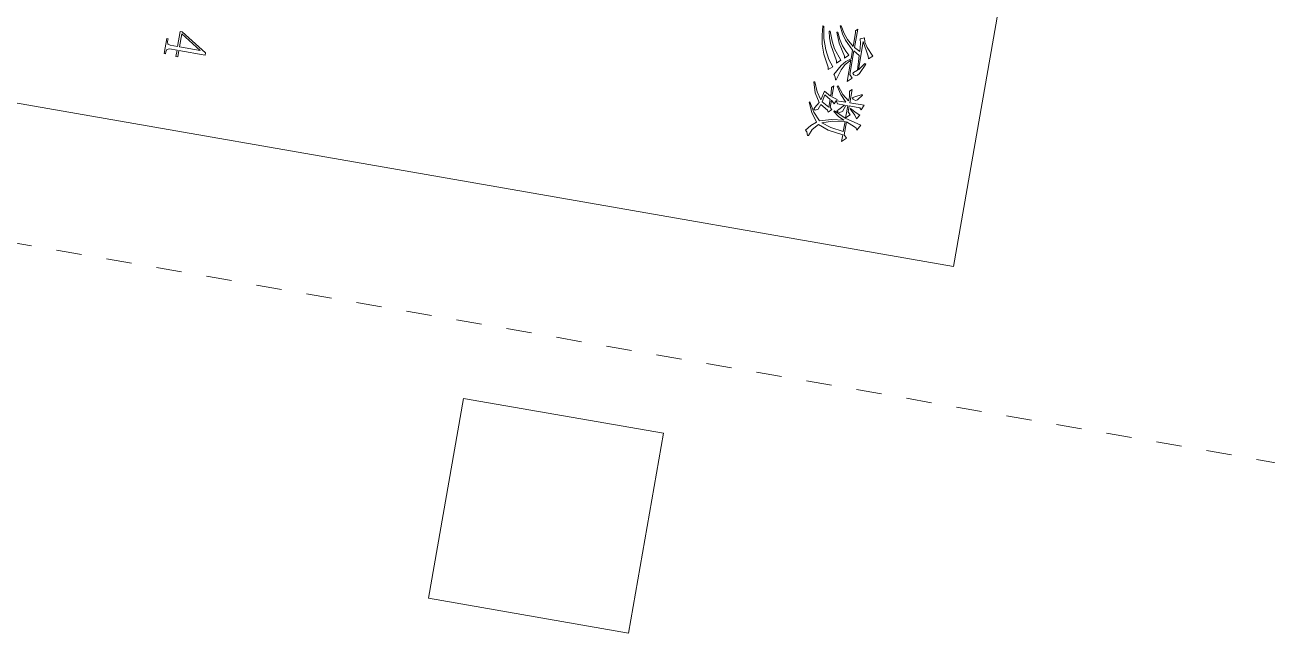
# Model space of a CAD drawing. Extents: x 274235 to 276654, y 142848 to 144425.
# Drawn here: x 276301.075 to 276305.971, y 143167.629 to 143170.027 of the extents above; entities that cross this region are included whole.
import ezdxf

# ---------------------------------------------------------------- set-up
doc = ezdxf.new("R2010")
doc.units = 0
doc.header["$LTSCALE"] = 1.5
doc.linetypes.add('ACM-G-HIDDEN2', pattern=[4.7625, 3.175, -1.5875])
doc.layers.get('0').update_dxf_attribs({"linetype": 'CONTINUOUS', "lineweight": 0})
for name, color, linetype, lineweight in [('_ACM-A-DETL', 7, 'CONTINUOUS', 5), ('_ACM-A-SITE-PAKG', 1, 'CONTINUOUS', 5), ('_ACM-S-STRU-CLOS', 5, 'CONTINUOUS', 5)]:
    doc.layers.add(name, color=color, linetype=linetype, lineweight=lineweight)

# ---------------------------------------------------------------- blocks, each defined once
blk = doc.blocks.new('acm_Parking_Truck - Midium Truck 中型货车-V407-B1_Working')
at = {"layer": '_ACM-A-SITE-PAKG'}
for p, q in [((-1244.9, 9000), (1245.1, 9000)), ((1245.1, 9000), (1245.1, 2287.2)), ((433, 8497), (485.4, 8526)), ((482.7, 8543.7), (453.2, 8516.2)), ((496.5, 8528.8), (482.7, 8543.7)), ((485.4, 8526), (496.5, 8528.8)), ((518.5, 8521.8), (516.7, 8518.2)), ((516.7, 8518.2), (545.2, 8497.9)), ((559, 8504.4), (518.5, 8521.8)), ((641.8, 8530.8), (639, 8529)), ((639, 8529), (652.8, 8501.3)), ((662.9, 8514.2), (641.8, 8530.8)), ((679.5, 8543.7), (680.4, 8485.6)), ((699.7, 8534.5), (679.5, 8543.7)), ((692.4, 8528), (699.7, 8534.5)), ((692.4, 8485.6), (692.4, 8528)), ((720.9, 8533.6), (714.4, 8517)), ((737.4, 8522.5), (720.9, 8533.6)), ((724.5, 8513.3), (737.4, 8522.5)), ((759.5, 8543.7), (742.3, 8478.1)), ((755.8, 8485.6), (769.6, 8520.6)), ((780.6, 8531.7), (759.5, 8543.7)), ((769.6, 8520.6), (774.2, 8527.5)), ((774.2, 8527.5), (780.6, 8531.7)), ((433.7, 8503.7), (417.4, 8499)), ((417.4, 8499), (423.8, 8482.3)), ((423.8, 8482.3), (442.2, 8486.9)), ((545.2, 8497.9), (433, 8497)), ((453.2, 8516.2), (433.7, 8503.7)), ((442.2, 8486.9), (473.5, 8489.6)), ((473.5, 8489.6), (461.5, 8466.8)), ((475.3, 8466.8), (490, 8490.6)), ((490, 8490.6), (548, 8494.2)), ((548, 8494.2), (559.9, 8480.4)), ((567.3, 8497), (559, 8504.4)), ((559.9, 8480.4), (563.6, 8477.7)), ((563.6, 8477.7), (568.2, 8482.7)), ((570, 8489.6), (567.3, 8497)), ((568.2, 8482.7), (570, 8489.6)), ((582, 8478.8), (570, 8466.8)), ((598.5, 8461.3), (582, 8478.8)), ((680.4, 8485.6), (626.1, 8485.6)), ((626.1, 8485.6), (634.4, 8477.4)), ((634.4, 8477.4), (656.5, 8480.1)), ((673, 8480.1), (651.4, 8453.7)), ((652.8, 8501.3), (658.3, 8492.1)), ((653.7, 8445), (680.4, 8470.1)), ((656.5, 8480.1), (673, 8480.1)), ((658.3, 8492.1), (663.4, 8496.7)), ((666.6, 8505.9), (662.9, 8514.2)), ((663.4, 8496.7), (666.6, 8505.9)), ((680.4, 8470.1), (680.4, 8432.7)), ((715.3, 8485.6), (692.4, 8485.6)), ((692.4, 8471.9), (692.4, 8480.1)), ((692.4, 8480.1), (741.1, 8480.1)), ((718.6, 8463.2), (692.4, 8471.9)), ((714.4, 8517), (700.6, 8493)), ((700.6, 8493), (703.4, 8491.2)), ((703.4, 8491.2), (724.5, 8513.3)), ((725.5, 8495.8), (715.3, 8485.6)), ((742.3, 8478.1), (721.8, 8431.7)), ((741.1, 8480.1), (725.5, 8495.8)), ((740, 8451.7), (751.2, 8474.9)), ((751.2, 8474.9), (756.3, 8425.5)), ((754.9, 8480.1), (795.4, 8480.1)), ((762.7, 8431.1), (754.9, 8480.1)), ((808.2, 8485.6), (755.8, 8485.6)), ((795.4, 8480.1), (788.9, 8428.8)), ((800.4, 8421), (809.2, 8480.1)), ((819.3, 8496.7), (808.2, 8485.6)), ((809.2, 8480.1), (835.8, 8480.1)), ((835.8, 8480.1), (819.3, 8496.7)), ((461.5, 8466.8), (388.9, 8466.8)), ((388.9, 8466.8), (396.2, 8459.4)), ((396.2, 8459.4), (404.5, 8461.3)), ((404.5, 8461.3), (458.8, 8461.3)), ((434.8, 8434.1), (414.8, 8417.9)), ((417.1, 8411.4), (439.4, 8426.3)), ((458.8, 8461.3), (434.8, 8434.1)), ((439.4, 8426.3), (473.5, 8461.3)), ((455.8, 8404), (502, 8433.4)), ((481.9, 8435), (463.8, 8419.3)), ((473.5, 8461.3), (508.4, 8461.3)), ((570, 8466.8), (475.3, 8466.8)), ((520.4, 8422.7), (480.8, 8389.8)), ((494.6, 8450.2), (481.9, 8435)), ((509.3, 8435.2), (494.6, 8450.2)), ((502, 8433.4), (509.3, 8435.2)), ((508.4, 8461.3), (522.3, 8442.5)), ((534.6, 8442.4), (513, 8461.3)), ((513, 8461.3), (598.5, 8461.3)), ((535.1, 8407.6), (520.4, 8422.7)), ((522.3, 8442.5), (540.1, 8426.8)), ((557.2, 8430), (534.6, 8442.4)), ((540.1, 8426.8), (581.1, 8404.3)), ((599.5, 8418.1), (557.2, 8430)), ((651.4, 8453.7), (621.5, 8429.1)), ((621.5, 8429.1), (623.4, 8426.3)), ((623.4, 8426.3), (653.7, 8445)), ((675.8, 8434.5), (668.4, 8412.6)), ((680.4, 8432.7), (675.8, 8434.5)), ((681.3, 8431.8), (692.4, 8439.1)), ((694.2, 8426.3), (681.3, 8431.8)), ((682.2, 8412.6), (694.2, 8426.3)), ((692.4, 8439.1), (692.4, 8467.4)), ((692.4, 8467.4), (713.5, 8448.2)), ((717.2, 8420.9), (710.8, 8412.6)), ((713.5, 8448.2), (719.9, 8441.8)), ((731, 8409), (717.2, 8420.9)), ((723.6, 8452.7), (718.6, 8463.2)), ((719.9, 8441.8), (722.7, 8445.9)), ((721.8, 8431.7), (724.5, 8429.9)), ((722.7, 8445.9), (723.6, 8452.7)), ((724.5, 8429.9), (740, 8451.7)), ((756.3, 8425.5), (769.6, 8380.3)), ((777, 8390.9), (762.7, 8431.1)), ((788.9, 8428.8), (777, 8390.9)), ((785.2, 8379.3), (800.4, 8421)), ((414.8, 8417.9), (386.1, 8399.7)), ((386.1, 8399.7), (387, 8396)), ((387, 8396), (417.1, 8411.4)), ((440.9, 8404.3), (413.7, 8391.1)), ((413.7, 8391.1), (414.6, 8387.4)), ((414.6, 8387.4), (455.8, 8404)), ((452.8, 8375.3), (414.6, 8361.7)), ((440.6, 8363.7), (467.3, 8373.7)), ((463.8, 8419.3), (440.9, 8404.3)), ((480.8, 8389.8), (452.8, 8375.3)), ((467.3, 8373.7), (525, 8405.8)), ((525.8, 8375.3), (490.5, 8356.6)), ((508.1, 8352.8), (556.2, 8378.2)), ((525, 8405.8), (535.1, 8407.6)), ((551.6, 8395.7), (525.8, 8375.3)), ((565.4, 8380), (551.6, 8395.7)), ((556.2, 8378.2), (565.4, 8380)), ((581.1, 8404.3), (588.4, 8411.2)), ((588.4, 8411.2), (599.5, 8415.3)), ((599.5, 8415.3), (599.5, 8418.1)), ((668.4, 8412.6), (624.3, 8412.6)), ((624.3, 8412.6), (632.6, 8404.4)), ((632.6, 8404.4), (654.6, 8407.1)), ((666.6, 8407.1), (651.9, 8380.5)), ((651.9, 8380.5), (687.8, 8371.3)), ((654.6, 8407.1), (666.6, 8407.1)), ((687.8, 8371.3), (659.2, 8351.3)), ((665.7, 8384.1), (679.5, 8407.1)), ((694.2, 8377.7), (665.7, 8384.1)), ((679.5, 8407.1), (710.8, 8407.1)), ((710.8, 8412.6), (682.2, 8412.6)), ((710.8, 8407.1), (694.2, 8377.7)), ((706.2, 8374.9), (722.7, 8404.4)), ((725.9, 8367.1), (706.2, 8374.9)), ((722.7, 8404.4), (731, 8409)), ((769.6, 8380.3), (740.4, 8352.1)), ((808.2, 8358.5), (785.2, 8379.3)), ((447.6, 8341.7), (399, 8333.1)), ((399, 8333.1), (399, 8329.4)), ((399, 8329.4), (436.1, 8332.8)), ((414.6, 8361.7), (415.5, 8357.9)), ((415.5, 8357.9), (440.6, 8363.7)), ((436.1, 8332.8), (470.2, 8339.1)), ((490.5, 8356.6), (447.6, 8341.7)), ((470.2, 8339.1), (508.1, 8352.8)), ((659.2, 8351.3), (621.5, 8335.4)), ((621.5, 8335.4), (622.5, 8332.6)), ((622.5, 8332.6), (663.6, 8345.3)), ((663.6, 8345.3), (698.8, 8366.7)), ((698.8, 8366.7), (721.8, 8353.8)), ((740.4, 8352.1), (702.5, 8329.8)), ((702.5, 8329.8), (704.3, 8327.1)), ((704.3, 8327.1), (743.6, 8344.7)), ((721.8, 8353.8), (728.2, 8350.1)), ((731, 8356.5), (725.9, 8367.1)), ((728.2, 8350.1), (731, 8356.5)), ((743.6, 8344.7), (777, 8370.2)), ((777, 8370.2), (794.7, 8350.2)), ((794.7, 8350.2), (816.5, 8332.6)), ((834.9, 8347.2), (808.2, 8358.5)), ((816.5, 8332.6), (821.6, 8339.4)), ((821.6, 8339.4), (834.9, 8343.6)), ((834.9, 8343.6), (834.9, 8347.2)), ((921.9, 5951.6), (855.4, 5845.7)), ((863.6, 5845.7), (916.1, 5928.2)), ((916.1, 5928.2), (916.6, 5845.7)), ((930.7, 5951.6), (921.9, 5951.6)), ((930.7, 5845.7), (930.7, 5951.6)), ((855.4, 5845.7), (855.4, 5838.6)), ((855.4, 5838.6), (916.6, 5838.6)), ((916.6, 5845.7), (863.6, 5845.7)), ((916.6, 5838.6), (916.6, 5808.2)), ((955.5, 5845.7), (930.7, 5845.7)), ((930.7, 5808.2), (930.7, 5838.6)), ((930.7, 5838.6), (955.5, 5838.6)), ((955.5, 5838.6), (955.5, 5845.7)), ((902.8, 5796.2), (892.7, 5796.2)), ((892.7, 5796.2), (892.7, 5791.5)), ((892.7, 5791.5), (952.8, 5791.5)), ((913.4, 5799), (902.8, 5796.2)), ((916.6, 5808.2), (913.4, 5799)), ((934.4, 5799), (930.7, 5808.2)), ((944.5, 5796.2), (934.4, 5799)), ((952.8, 5796.2), (944.5, 5796.2)), ((952.8, 5791.5), (952.8, 5796.2))]:
    blk.add_line(p, q, dxfattribs=at)
blk = doc.blocks.new('M_Concrete-Rectangular-Column - 800 x 800mm-V1121-B1_Working')
at = {"layer": '_ACM-A-DETL', "color": 250}
for p, q in [((400, 400), (-400, 400)), ((-400, 400), (-400, -400)), ((400, -400), (400, 400)), ((-400, -400), (400, -400))]:
    blk.add_line(p, q, dxfattribs=at)
blk = doc.blocks.new('BASEMENT20250512')
at = {"layer": '_ACM-A-DETL', "color": 250, "linetype": 'ACM-G-HIDDEN2'}
blk.add_line((1009523.3009, 773104.5652), (1047898.7415, 773104.5652), dxfattribs=at)
at = {"layer": '_ACM-A-SITE-PAKG', "rotation": 269.9999999999972}
blk.add_blockref('acm_Parking_Truck - Midium Truck 中型货车-V407-B1_Working', (1034617.5905, 774893.5192), dxfattribs=at)
at = {"layer": '_ACM-S-STRU-CLOS', "rotation": 180}
blk.add_blockref('M_Concrete-Rectangular-Column - 800 x 800mm-V1121-B1_Working', (1042204.1233, 772404.5652), dxfattribs=at)

msp = doc.modelspace()

# ---------------------------------------------------------------- block references
at = {"xscale": 0.0009999999999999994, "yscale": 0.001, "zscale": 0.001, "rotation": 350.1075696352769}
msp.add_blockref('BASEMENT20250512', (275143.7222, 142586.2208), dxfattribs=at)

doc.saveas('drawing.dxf')
